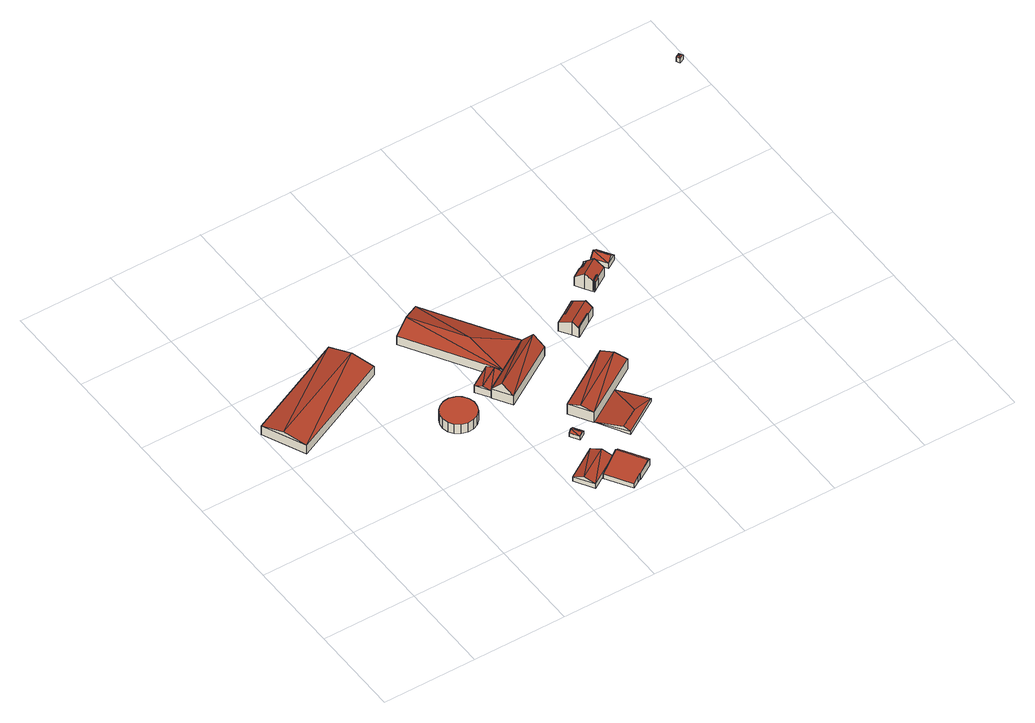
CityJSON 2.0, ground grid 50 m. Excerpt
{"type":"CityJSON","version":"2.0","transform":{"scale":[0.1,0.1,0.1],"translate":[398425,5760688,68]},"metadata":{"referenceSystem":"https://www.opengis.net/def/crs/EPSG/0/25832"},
"CityObjects":{
"building1":{"type":"Building","attributes":{"Gemeindeschluessel":"05515000","Geometrietyp2DReferenz":"3000","function":"31001_2700","roofType":"3100","measuredHeight":7.97},"geometry":[{"type":"Solid","lod":"2","boundaries":[[[[0,1,2,3]],[[4,5,1,0]],[[6,7,5,4]],[[3,2,7,6]],[[0,8,4]],[[6,9,3]],[[0,3,9]],[[9,8,0]],[[8,9,6]],[[6,4,8]],[[1,5,7,2]]]],"semantics":{"surfaces":[{"type":"WallSurface"},{"type":"RoofSurface"},{"type":"GroundSurface"}],"values":[[0,0,0,0,0,0,1,1,1,1,2]]}}]},
"building2":{"type":"Building","attributes":{"Gemeindeschluessel":"05515000","Geometrietyp2DReferenz":"3000","function":"31001_2700","roofType":"1000","measuredHeight":6},"geometry":[{"type":"Solid","lod":"2","boundaries":[[[[10,11,12,13]],[[14,15,11,10]],[[16,17,15,14]],[[18,19,17,16]],[[20,21,19,18]],[[22,23,21,20]],[[24,25,23,22]],[[26,27,25,24]],[[28,29,27,26]],[[30,31,29,28]],[[32,33,31,30]],[[34,35,33,32]],[[36,37,35,34]],[[38,39,37,36]],[[40,41,39,38]],[[42,43,41,40]],[[44,45,43,42]],[[13,12,45,44]],[[42,40,38,36,34,32,30,28,26,24,22,20,18,16,14,10,13,44]],[[11,15,17,19,21,23,25,27,29,31,33,35,37,39,41,43,45,12]]]],"semantics":{"surfaces":[{"type":"WallSurface"},{"type":"RoofSurface"},{"type":"GroundSurface"}],"values":[[0,0,0,0,0,0,0,0,0,0,0,0,0,0,0,0,0,0,1,2]]}}]},
"building3":{"type":"Building","attributes":{"Gemeindeschluessel":"05515000","Geometrietyp2DReferenz":"3000","function":"31001_2700","roofType":"3100","measuredHeight":4.95},"geometry":[{"type":"Solid","lod":"2","boundaries":[[[[46,47,48,49]],[[50,51,47,46]],[[52,53,51,50]],[[49,48,53,52]],[[46,54,50]],[[52,55,49]],[[46,49,55]],[[55,54,46]],[[54,55,52]],[[52,50,54]],[[47,51,53,48]]]],"semantics":{"surfaces":[{"type":"WallSurface"},{"type":"RoofSurface"},{"type":"GroundSurface"}],"values":[[0,0,0,0,0,0,1,1,1,1,2]]}}]},
"building4":{"type":"Building","attributes":{"Gemeindeschluessel":"05515000","Geometrietyp2DReferenz":"3000","function":"31001_2700","roofType":"5000","measuredHeight":5.38},"geometry":[{"type":"Solid","lod":"2","boundaries":[[[[56,57,58,59]],[[60,61,57,56]],[[62,63,61,60]],[[64,65,63,62]],[[66,67,65,64]],[[68,69,67,66]],[[59,58,69,68]],[[60,56,70,71]],[[62,71,70,59,68,66,64]],[[59,70,56]],[[60,71,62]],[[57,61,63,65,67,69,58]]]],"semantics":{"surfaces":[{"type":"WallSurface"},{"type":"RoofSurface"},{"type":"GroundSurface"}],"values":[[0,0,0,0,0,0,0,1,1,0,0,2]]}}]},
"building5":{"type":"Building","attributes":{"Gemeindeschluessel":"05515000","Geometrietyp2DReferenz":"3000","function":"31001_2700","roofType":"3100","measuredHeight":3.57},"geometry":[{"type":"Solid","lod":"2","boundaries":[[[[72,73,74,75]],[[76,77,73,72]],[[78,79,77,76]],[[75,74,79,78]],[[72,80,76]],[[78,81,75]],[[80,72,75]],[[75,81,80]],[[76,80,81]],[[81,78,76]],[[73,77,79,74]]]],"semantics":{"surfaces":[{"type":"WallSurface"},{"type":"RoofSurface"},{"type":"GroundSurface"}],"values":[[0,0,0,0,0,0,1,1,1,1,2]]}}]},
"building6":{"type":"Building","attributes":{"Gemeindeschluessel":"05515000","Geometrietyp2DReferenz":"3000","function":"31001_2700"},"children":["building6-1","building6-2"]},
"building6-1":{"type":"BuildingPart","attributes":{"roofType":"3100","measuredHeight":5.31},"parents":["building6"],"geometry":[{"type":"Solid","lod":"2","boundaries":[[[[82,83,84,85]],[[86,87,88,89]],[[85,84,87,86]],[[86,90,85]],[[90,91,82]],[[82,85,90]],[[86,89,91]],[[91,90,86]],[[83,88,87,84]],[[83,82,89,88]],[[82,91,89]]]],"semantics":{"surfaces":[{"type":"WallSurface"},{"type":"RoofSurface"},{"type":"GroundSurface"},{"type":"ClosureSurface"}],"values":[[0,0,0,0,1,1,1,1,2,3,3]]}}]},
"building6-2":{"type":"BuildingPart","attributes":{"roofType":"5000","measuredHeight":8.21},"parents":["building6"],"geometry":[{"type":"Solid","lod":"2","boundaries":[[[[92,93,94,95]],[[96,89,88,93,92]],[[95,94,97,98]],[[92,99,96]],[[98,100,95]],[[99,92,95]],[[95,100,99]],[[96,99,100]],[[100,98,96]],[[93,88,83,97,94]],[[98,97,83,82,91,89,96]],[[82,83,88,89]],[[82,89,91]]]],"semantics":{"surfaces":[{"type":"WallSurface"},{"type":"RoofSurface"},{"type":"GroundSurface"},{"type":"ClosureSurface"}],"values":[[0,0,0,1,0,1,1,1,1,2,0,3,3]]}}]},
"building7":{"type":"Building","attributes":{"Gemeindeschluessel":"05515000","Geometrietyp2DReferenz":"3000","function":"31001_2700","roofType":"3100","measuredHeight":11.52},"geometry":[{"type":"Solid","lod":"2","boundaries":[[[[101,102,103,104]],[[105,87,102,101]],[[106,93,87,105]],[[107,108,93,106]],[[109,110,108,107]],[[104,103,110,109]],[[104,109,111]],[[111,112,104]],[[112,111,107]],[[107,106,105,101,112]],[[111,109,107]],[[112,101,104]],[[102,87,93,108,110,103]]]],"semantics":{"surfaces":[{"type":"WallSurface"},{"type":"RoofSurface"},{"type":"GroundSurface"}],"values":[[0,0,0,0,0,0,1,1,1,1,0,0,2]]}}]},
"building8":{"type":"Building","attributes":{"Gemeindeschluessel":"05515000","Geometrietyp2DReferenz":"3000","function":"51003_1201","roofType":"5000","measuredHeight":3.55},"geometry":[{"type":"Solid","lod":"2","boundaries":[[[[113,114,115]],[[116,117,114,113]],[[118,117,116]],[[115,119,113]],[[116,120,118]],[[118,120,119,115]],[[113,119,120,116]],[[115,114,117,118]]]],"semantics":{"surfaces":[{"type":"WallSurface"},{"type":"RoofSurface"},{"type":"GroundSurface"}],"values":[[0,0,0,1,0,1,1,2]]}}]},
"building9":{"type":"Building","attributes":{"Gemeindeschluessel":"05515000","Geometrietyp2DReferenz":"3000","function":"31001_2700","roofType":"3100","measuredHeight":8.23},"geometry":[{"type":"Solid","lod":"2","boundaries":[[[[121,122,123,124]],[[125,126,122,121]],[[127,128,126,125]],[[124,123,128,127]],[[121,129,125]],[[127,130,124]],[[121,124,130]],[[130,129,121]],[[129,130,127]],[[127,125,129]],[[122,126,128,123]]]],"semantics":{"surfaces":[{"type":"WallSurface"},{"type":"RoofSurface"},{"type":"GroundSurface"}],"values":[[0,0,0,0,0,0,1,1,1,1,2]]}}]},
"building10":{"type":"Building","attributes":{"Gemeindeschluessel":"05515000","Geometrietyp2DReferenz":"3000","function":"51009_1610","roofType":"1000","measuredHeight":5.97},"geometry":[{"type":"Solid","lod":"2","boundaries":[[[[131,132,133,134]],[[135,136,132,131]],[[137,138,136,135]],[[134,133,138,137]],[[135,131,134,137]],[[132,136,138,133]]]],"semantics":{"surfaces":[{"type":"WallSurface"},{"type":"RoofSurface"},{"type":"GroundSurface"}],"values":[[0,0,0,0,1,2]]}}]},
"building11":{"type":"Building","attributes":{"Gemeindeschluessel":"05515000","Geometrietyp2DReferenz":"3000","function":"31001_1000","roofType":"3100","measuredHeight":8.46},"address":[{"country":"Germany","locality":"Münster","thoroughfareNumber":"99","thoroughfareName":"Hunnebeckweg"}],"geometry":[{"type":"Solid","lod":"2","boundaries":[[[[139,132,136,140]],[[141,133,132,139]],[[142,143,133,141]],[[144,145,143,142]],[[146,147,145,144]],[[148,149,147,146]],[[150,151,149,148]],[[152,153,151,150]],[[154,155,153,152]],[[156,157,155,154]],[[158,159,157,156]],[[160,161,159,158]],[[162,138,161,160]],[[140,136,138,162]],[[156,154,152,150,148,146,144,158]],[[142,141,139,140,162,160,158,144]],[[132,133,143,145,147,149,151,153,155,157,159,161,138,136]]]],"semantics":{"surfaces":[{"type":"WallSurface"},{"type":"RoofSurface"},{"type":"GroundSurface"}],"values":[[0,0,0,0,0,0,0,0,0,0,0,0,0,0,1,1,2]]}}]},
"building12":{"type":"Building","attributes":{"Gemeindeschluessel":"05515000","Geometrietyp2DReferenz":"3000","function":"51009_1610","roofType":"5000","measuredHeight":5.7},"geometry":[{"type":"Solid","lod":"2","boundaries":[[[[163,153,155,164]],[[165,151,153,163]],[[166,149,151,165]],[[164,155,149,166]],[[166,165,167]],[[167,165,163,168]],[[163,164,168]],[[168,164,166,167]],[[153,151,149,155]]]],"semantics":{"surfaces":[{"type":"WallSurface"},{"type":"RoofSurface"},{"type":"GroundSurface"}],"values":[[0,0,0,0,1,1,1,1,2]]}}]},
"building13":{"type":"Building","attributes":{"Gemeindeschluessel":"05515000","Geometrietyp2DReferenz":"3000","function":"51009_1610","roofType":"5000","measuredHeight":7.11},"geometry":[{"type":"Solid","lod":"2","boundaries":[[[[169,170,171,172]],[[173,174,170,169]],[[175,176,174,173]],[[172,171,176,175]],[[175,173,177]],[[177,173,169,178]],[[169,172,178]],[[178,172,175,177]],[[170,174,176,171]]]],"semantics":{"surfaces":[{"type":"WallSurface"},{"type":"RoofSurface"},{"type":"GroundSurface"}],"values":[[0,0,0,0,0,1,1,1,2]]}}]},
"building14":{"type":"Building","attributes":{"Gemeindeschluessel":"05515000","Geometrietyp2DReferenz":"3000","function":"31001_1000","roofType":"3100","measuredHeight":9.69},"address":[{"country":"Germany","locality":"Münster","thoroughfareNumber":"97","thoroughfareName":"Hunnebeckweg"}],"geometry":[{"type":"Solid","lod":"2","boundaries":[[[[179,180,181,182]],[[183,184,180,179]],[[185,186,184,183]],[[187,188,186,185]],[[189,190,188,187]],[[191,192,190,189]],[[193,194,192,191]],[[195,196,194,193]],[[197,198,196,195]],[[199,200,198,197]],[[201,202,200,199]],[[203,204,202,201]],[[205,206,204,203]],[[207,208,206,205]],[[209,210,208,207]],[[211,212,210,209]],[[213,214,212,211]],[[215,216,214,213]],[[217,218,216,215]],[[219,220,218,217]],[[221,222,220,219]],[[182,181,222,221]],[[215,213,211,209,207,205,203,217]],[[201,199,197,195,193,191,189,187,185,183,179,182,221,219,217,203]],[[180,184,186,188,190,192,194,196,198,200,202,204,206,208,210,212,214,216,218,220,222,181]]]],"semantics":{"surfaces":[{"type":"WallSurface"},{"type":"RoofSurface"},{"type":"GroundSurface"}],"values":[[0,0,0,0,0,0,0,0,0,0,0,0,0,0,0,0,0,0,0,0,0,0,1,1,2]]}}]},
"building15":{"type":"Building","attributes":{"Gemeindeschluessel":"05515000","Geometrietyp2DReferenz":"3000","function":"51009_1610","roofType":"2100","measuredHeight":5.46},"geometry":[{"type":"Solid","lod":"2","boundaries":[[[[223,224,225,226]],[[227,228,224,223]],[[229,230,228,227]],[[231,232,230,229]],[[233,234,232,231]],[[235,236,234,233]],[[237,238,236,235]],[[239,240,238,237]],[[241,242,240,239]],[[243,244,242,241]],[[245,246,244,243]],[[226,225,246,245]],[[243,241,239,237,235,233,231,229,227,223,226,245]],[[224,228,230,232,234,236,238,240,242,244,246,225]]]],"semantics":{"surfaces":[{"type":"WallSurface"},{"type":"RoofSurface"},{"type":"GroundSurface"}],"values":[[0,0,0,0,0,0,0,0,0,0,0,0,1,2]]}}]},
"building16":{"type":"Building","attributes":{"Gemeindeschluessel":"05515000","Geometrietyp2DReferenz":"3000","function":"31001_2460","roofType":"3100","measuredHeight":5.7},"geometry":[{"type":"Solid","lod":"2","boundaries":[[[[247,248,249,250]],[[251,252,248,247]],[[253,254,252,251]],[[250,249,254,253]],[[247,255,251]],[[253,256,250]],[[255,247,250]],[[250,256,255]],[[251,255,256]],[[256,253,251]],[[248,252,254,249]]]],"semantics":{"surfaces":[{"type":"WallSurface"},{"type":"RoofSurface"},{"type":"GroundSurface"}],"values":[[0,0,0,0,0,0,1,1,1,1,2]]}}]},
"building17":{"type":"Building","attributes":{"Gemeindeschluessel":"05515000","Geometrietyp2DReferenz":"3000","function":"31001_2500","roofType":"5000","measuredHeight":3.43},"address":[{"country":"Germany","locality":"Münster","thoroughfareNumber":"100a","thoroughfareName":"Hunnebeckweg"}],"geometry":[{"type":"Solid","lod":"2","boundaries":[[[[257,258,259,260]],[[261,262,258,257]],[[263,264,262,261]],[[260,259,264,263]],[[263,261,265]],[[265,261,257,266]],[[257,260,266]],[[266,260,263,265]],[[258,262,264,259]]]],"semantics":{"surfaces":[{"type":"WallSurface"},{"type":"RoofSurface"},{"type":"GroundSurface"}],"values":[[0,0,0,0,1,1,1,1,2]]}}]}
},
"vertices":[
[107,1041,66],[107,1041,12],[653,1295,12],[653,1295,66],[5,1263,66],[5,1263,12],[550,1516,66],[550,1516,12],[56,1152,91],[602,1405,91],
[865,762,68],[865,762,8],[889,785,8],[889,785,68],[838,750,68],[838,750,8],[806,747,68],[806,747,8],[774,755,68],[774,755,8],[747,774,68],[747,774,8],[730,800,68],[730,800,8],[722,832,68],[722,832,8],[726,863,68],[726,863,8],[739,892,68],[739,892,8],[762,914,68],[762,914,8],[791,927,68],[791,927,8],[822,930,68],[822,930,8],[853,921,68],[853,921,8],[879,903,68],[879,903,8],[897,877,68],[897,877,8],[906,845,68],[906,845,8],[902,814,68],[902,814,8],
[1079,101,52],[1079,101,24],[1249,208,24],[1249,208,52],[1017,200,52],[1017,200,24],[1187,307,52],[1187,307,24],[1048,150,74],[1218,258,74],
[1283,224,66],[1283,224,23],[1144,137,23],[1144,137,50],[1369,87,66],[1369,87,23],[1283,33,62],[1283,33,23],[1280,38,62],[1280,38,23],[1265,28,58],[1265,28,23],[1228,5,50],[1228,5,23],[1267,214,77],[1353,77,77],
[1231,425,44],[1231,425,20],[1202,473,20],[1202,473,44],[1199,405,44],[1199,405,20],[1169,453,44],[1169,453,20],[1215,415,55],[1185,463,55],
[1085,1014,58],[1085,1014,15],[969,941,15],[969,941,58],[1015,867,58],[1015,867,15],[1131,940,15],[1131,940,58],[992,904,69],[1108,977,69],
[1310,1053,71],[1310,1053,15],[1027,1509,15],[1027,1509,71],[1131,940,71],[848,1398,15],[848,1398,71],[1108,1177,97],[937,1453,97],
[1014,866,72],[1014,866,15],[1075,770,15],[1075,770,72],[1015,867,72],[1310,1053,72],[1311,1053,72],[1311,1053,15],[1371,957,72],[1371,957,15],[1341,1005,131],[1044,818,131],
[1609,432,39],[1609,432,20],[1512,590,20],[1411,307,39],[1411,307,20],[1316,466,20],[1497,402,55],[1393,337,55],
[1316,466,84],[1316,466,19],[1638,669,19],[1638,669,84],[1243,581,84],[1243,581,19],[1565,784,84],[1565,784,19],[1280,524,101],[1602,727,101],
[1563,961,91],[1563,961,31],[1565,956,31],[1565,956,91],[1646,1014,91],[1646,1014,31],[1648,1009,91],[1648,1009,31],
[1563,961,90],[1646,1014,90],[1565,956,86],[1562,954,86],[1562,954,31],[1544,984,115],[1544,984,31],[1506,1043,86],[1506,1043,31],[1557,1076,86],[1557,1076,31],[1563,1068,90],[1563,1068,31],[1636,1115,90],[1636,1115,31],[1631,1123,86],[1631,1123,31],[1634,1125,86],[1634,1125,31],[1672,1066,115],[1672,1066,31],[1691,1036,86],[1691,1036,31],[1648,1009,86],
[1636,1115,85],[1631,1123,85],[1563,1068,85],[1557,1076,85],[1564,1075,88],[1630,1116,88],
[1787,1172,80],[1787,1172,31],[1792,1164,31],[1792,1164,80],[1817,1192,80],[1817,1192,31],[1822,1183,80],[1822,1183,31],[1820,1188,102],[1794,1171,102],
[1781,1278,87],[1781,1278,29],[1779,1277,29],[1779,1277,86],[1784,1278,87],[1784,1278,29],[1786,1278,88],[1786,1278,29],[1789,1277,90],[1789,1277,29],[1791,1277,91],[1791,1277,29],[1793,1275,93],[1793,1275,29],[1795,1274,95],[1795,1274,29],[1796,1272,96],[1796,1272,29],[1829,1293,96],[1829,1293,29],[1821,1305,86],[1821,1305,29],[1825,1307,86],[1825,1307,29],[1853,1262,126],[1853,1262,29],[1880,1220,89],[1880,1220,29],[1822,1183,89],[1822,1183,29],[1817,1192,96],[1817,1192,29],[1787,1172,96],[1787,1172,29],[1792,1164,89],[1792,1164,29],[1788,1161,89],[1788,1161,29],[1761,1203,126],[1761,1203,29],[1733,1248,86],[1733,1248,29],[1777,1276,86],[1777,1276,29],
[1793,1275,86],[1793,1275,36],[1795,1274,36],[1795,1274,88],[1791,1277,84],[1791,1277,36],[1789,1277,82],[1789,1277,36],[1786,1278,80],[1786,1278,36],[1784,1278,79],[1784,1278,36],[1781,1278,77],[1781,1278,36],[1779,1277,77],[1779,1277,36],[1777,1276,76],[1777,1276,36],[1821,1305,76],[1821,1305,36],[1829,1293,90],[1829,1293,36],[1796,1272,90],[1796,1272,36],
[1974,1279,68],[1974,1279,36],[1926,1355,36],[1926,1355,68],[1923,1247,68],[1923,1247,36],[1874,1322,68],[1874,1322,36],[1948,1263,93],[1900,1339,93],
[2927,2183,76],[2927,2183,48],[2937,2164,48],[2937,2164,76],[2950,2196,76],[2950,2196,48],[2961,2176,76],[2961,2176,48],[2946,2181,82],[2942,2178,82]
]}
